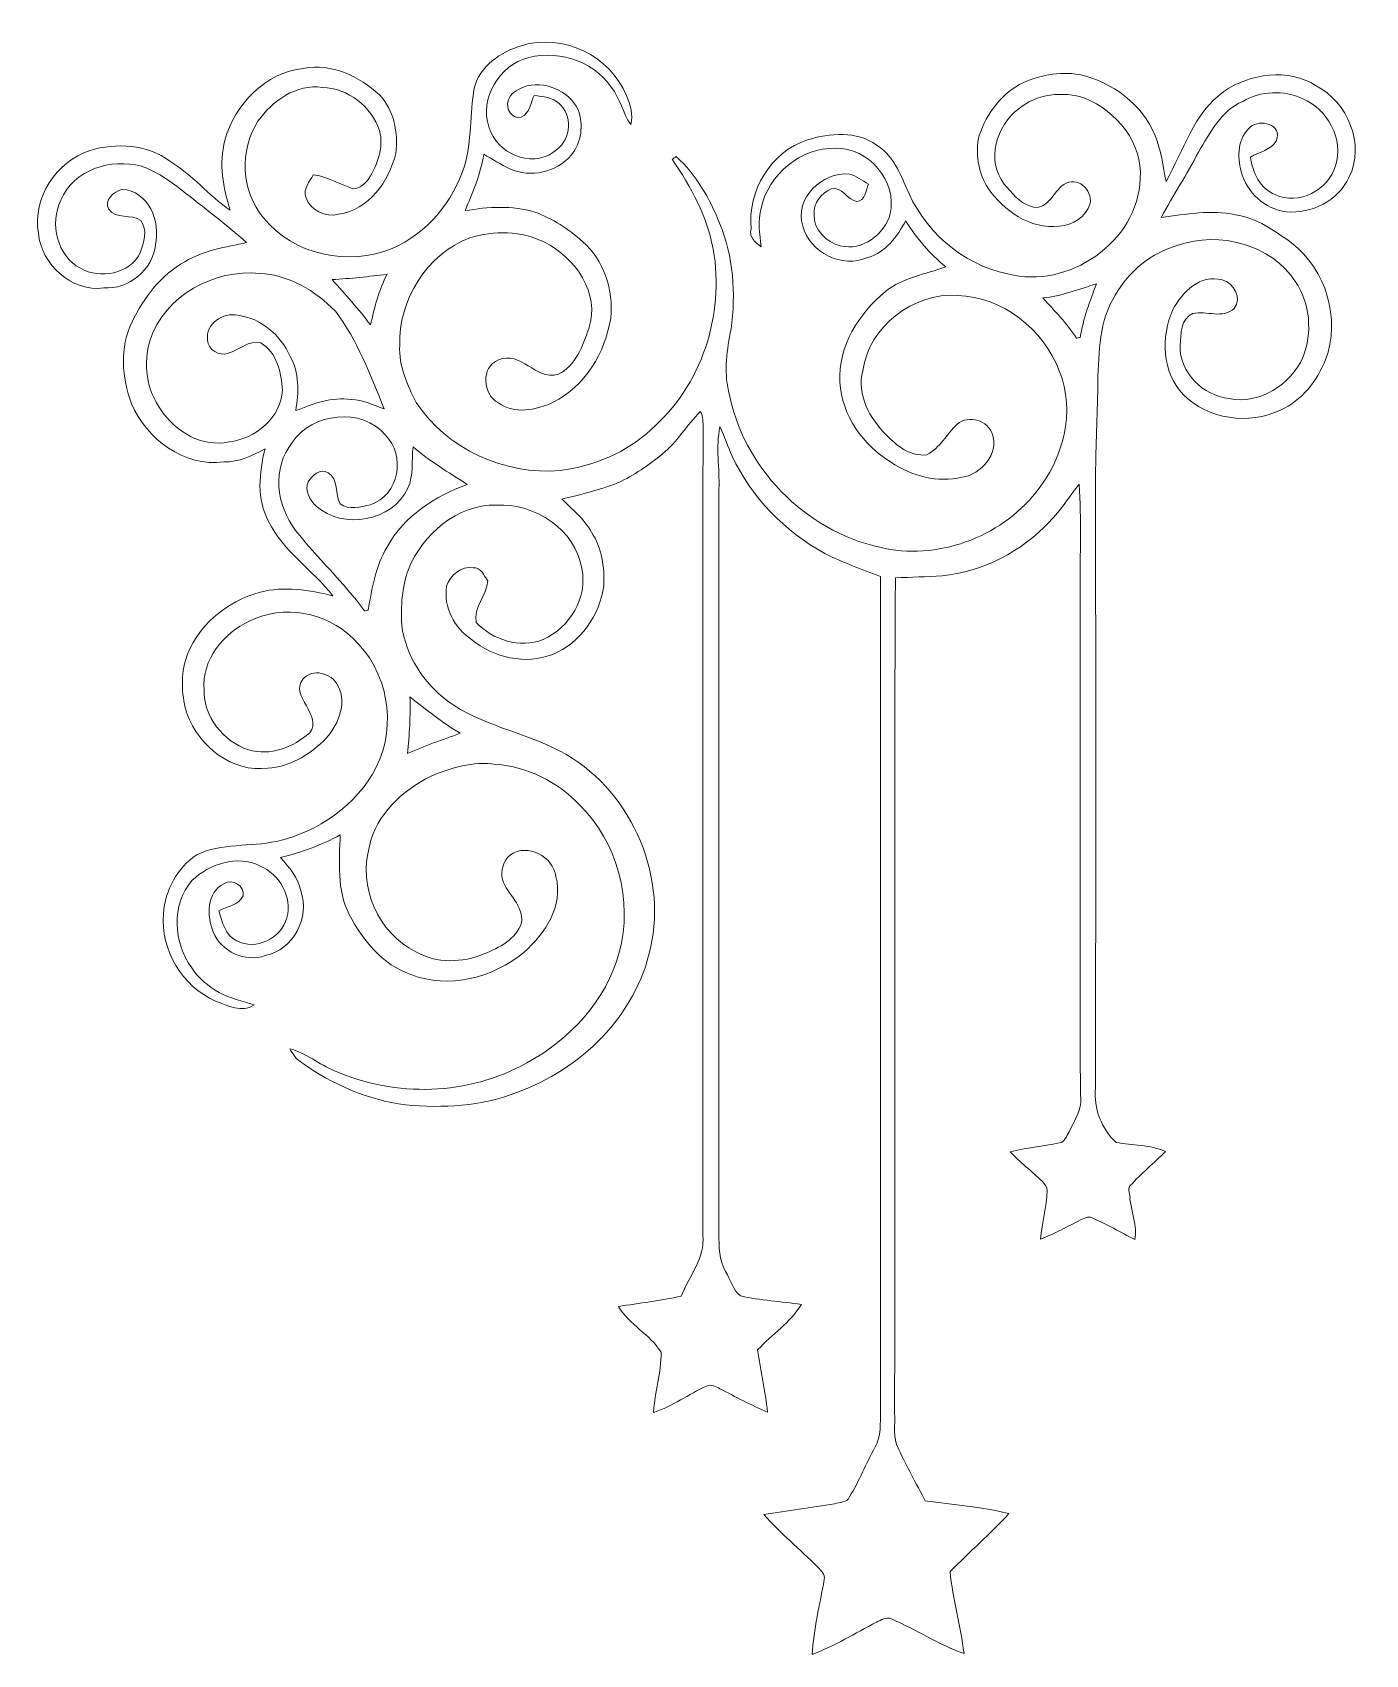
# Model space of a CAD drawing. Header units: centimetres. Extents: x -13.1 to 13.2, y -15.9 to 16.
import ezdxf

# ---------------------------------------------------------------- set-up
doc = ezdxf.new("R2010")
doc.units = ezdxf.units.CM
doc.header["$MEASUREMENT"] = 0
doc.layers.add('Layer 1', color=7, linetype='Continuous')

msp = doc.modelspace()

# ---------------------------------------------------------------- linework, layer by layer
at = {"layer": 'Layer 1', "color": 9, "lineweight": 9}
for points, knots in [([(-3.43705, 15.782), (-2.63448, 16.04306), (-1.68727, 15.57916), (-1.37683, 14.80163), (-1.37683, 14.80163), (-1.29851, 14.62348), (-1.23572, 14.42451), (-1.29075, 14.23049), (-1.29075, 14.23049), (-1.44633, 14.46156), (-1.49713, 14.74589), (-1.67387, 14.96567), (-1.67387, 14.96567), (-2.0464, 15.5153), (-2.79641, 15.72697), (-3.41518, 15.51424), (-3.41518, 15.51424), (-3.95246, 15.30822), (-4.29995, 14.62031), (-4.0396, 14.08232), (-4.0396, 14.08232), (-3.84134, 13.60607), (-3.14037, 13.36759), (-2.74137, 13.74365), (-2.74137, 13.74365), (-2.46444, 13.94826), (-2.42352, 14.42204), (-2.69939, 14.64465), (-2.69939, 14.64465), (-2.82534, 14.77623), (-3.0236, 14.77341), (-3.18905, 14.80516), (-3.18905, 14.80516), (-3.26102, 14.65805), (-3.27654, 14.4478), (-3.44622, 14.37618), (-3.44622, 14.37618), (-3.61591, 14.32362), (-3.7602, 14.5494), (-3.70164, 14.69897), (-3.70164, 14.69897), (-3.66847, 14.84256), (-3.52454, 14.91417), (-3.40142, 14.96885), (-3.40142, 14.96885), (-2.99467, 15.10502), (-2.51066, 14.91135), (-2.32544, 14.52294), (-2.32544, 14.52294), (-2.2182, 14.22837), (-2.25419, 13.88018), (-2.45774, 13.63464), (-2.45774, 13.63464), (-2.74137, 13.28857), (-3.2649, 13.17744), (-3.66883, 13.36265), (-3.66883, 13.36265), (-3.84627, 13.44626), (-4.00996, 13.55351), (-4.18211, 13.64629), (-4.18211, 13.64629), (-4.24174, 13.25823), (-4.39802, 12.89663), (-4.54795, 12.53715), (-4.54795, 12.53715), (-4.09498, 12.61406), (-3.62085, 12.6451), (-3.17564, 12.5114), (-3.17564, 12.5114), (-2.82957, 12.38052), (-2.51242, 12.17802), (-2.2362, 11.93249), (-2.2362, 11.93249), (-1.82168, 11.55996), (-1.62166, 10.97717), (-1.68445, 10.42754), (-1.68445, 10.42754), (-1.79029, 9.74809), (-2.18928, 9.08099), (-2.81863, 8.77124), (-2.81863, 8.77124), (-3.14813, 8.61602), (-3.57675, 8.52748), (-3.8939, 8.7589), (-3.8939, 8.7589), (-4.20576, 8.92083), (-4.24527, 9.46834), (-3.89143, 9.60204), (-3.89143, 9.60204), (-3.45293, 9.79606), (-3.16047, 9.19457), (-2.72621, 9.31664), (-2.72621, 9.31664), (-2.37166, 9.48457), (-2.23126, 9.87439), (-2.11731, 10.22046), (-2.11731, 10.22046), (-1.88024, 10.91473), (-2.38648, 11.61817), (-2.98938, 11.91944), (-2.98938, 11.91944), (-3.44129, 12.14204), (-3.98068, 12.15686), (-4.45623, 12.00199), (-4.45623, 12.00199), (-5.30501, 11.68414), (-5.85993, 10.78138), (-5.83453, 9.88673), (-5.83453, 9.88673), (-5.8497, 9.49021), (-5.69024, 9.11027), (-5.50715, 8.76737), (-5.50715, 8.76737), (-4.90496, 7.84133), (-3.76902, 7.33509), (-2.67787, 7.42964), (-2.67787, 7.42964), (-2.02311, 7.5143), (-1.38318, 7.77536), (-0.8967, 8.22938), (-0.8967, 8.22938), (0.10344, 9.08557), (0.55993, 10.4921), (0.33239, 11.77974), (0.33239, 11.77974), (0.21244, 12.42603), (-0.1107, 13.01023), (-0.47548, 13.54857), (-0.47548, 13.54857), (-0.45501, 13.56197), (-0.41444, 13.58878), (-0.39398, 13.60219), (-0.39398, 13.60219), (-0.00593, 13.24588), (0.26254, 12.77916), (0.45586, 12.29338), (0.45586, 12.29338), (0.72962, 11.63933), (0.78006, 10.90626), (0.68199, 10.20916), (0.68199, 10.20916), (0.60332, 9.80983), (0.53735, 9.39108), (0.63401, 8.98891), (0.63401, 8.98891), (0.90847, 7.50301), (2.13084, 6.24254), (3.60546, 5.91939), (3.60546, 5.91939), (4.72518, 5.64776), (5.96872, 6.10637), (6.68168, 7.00136), (6.68168, 7.00136), (7.21085, 7.65153), (7.4652, 8.58956), (7.13818, 9.38791), (7.13818, 9.38791), (6.82597, 10.20494), (6.02481, 10.84241), (5.13757, 10.87239), (5.13757, 10.87239), (4.26798, 10.92778), (3.39344, 10.26315), (3.27209, 9.38896), (3.27209, 9.38896), (3.15144, 8.9233), (3.40967, 8.44881), (3.73281, 8.13024), (3.73281, 8.13024), (3.93989, 7.91541), (4.21223, 7.69775), (4.53115, 7.73796), (4.53115, 7.73796), (4.79608, 7.87061), (4.92237, 8.14788), (5.13052, 8.34086), (5.13052, 8.34086), (5.35947, 8.52959), (5.73871, 8.41388), (5.82302, 8.1366), (5.82302, 8.1366), (5.95037, 7.7429), (5.60007, 7.36155), (5.22753, 7.29452), (5.22753, 7.29452), (4.74599, 7.18375), (4.2334, 7.31745), (3.82947, 7.59121), (3.82947, 7.59121), (3.27879, 7.92705), (2.85581, 8.50878), (2.82335, 9.16848), (2.82335, 9.16848), (2.78031, 9.87156), (3.19835, 10.51503), (3.72117, 10.94895), (3.72117, 10.94895), (4.06159, 11.22447), (4.50187, 11.28938), (4.90332, 11.43155), (4.90332, 11.43155), (4.59324, 11.69049), (4.32936, 11.99529), (4.11557, 12.33783), (4.11557, 12.33783), (3.94836, 12.03127), (3.72929, 11.71518), (3.37227, 11.61817), (3.37227, 11.61817), (2.86886, 11.39345), (2.23562, 11.71024), (2.0924, 12.23271), (2.0924, 12.23271), (1.92059, 12.78233), (2.47763, 13.30762), (3.00856, 13.25823), (3.00856, 13.25823), (3.1465, 13.2226), (3.25903, 13.12947), (3.38286, 13.06244), (3.38286, 13.06244), (3.3377, 12.94567), (3.325, 12.72518), (3.15144, 12.7213), (3.15144, 12.7213), (2.96552, 12.75129), (2.8671, 13.02081), (2.65014, 12.96825), (2.65014, 12.96825), (2.45929, 12.87758), (2.29348, 12.68567), (2.315, 12.46095), (2.315, 12.46095), (2.303, 12.16462), (2.55559, 11.91379), (2.83041, 11.84641), (2.83041, 11.84641), (3.26115, 11.73529), (3.7, 12.07043), (3.81395, 12.47753), (3.81395, 12.47753), (3.9533, 13.11147), (3.38603, 13.79234), (2.73692, 13.76447), (2.73692, 13.76447), (2.05146, 13.78704), (1.42141, 13.24553), (1.27219, 12.58866), (1.27219, 12.58866), (1.20904, 12.33889), (1.24432, 12.07995), (1.27536, 11.82842), (1.27536, 11.82842), (1.16177, 11.9085), (1.03018, 12.01398), (1.07781, 12.17979), (1.07781, 12.17979), (0.99561, 12.92239), (1.46692, 13.69744), (2.18377, 13.92957), (2.18377, 13.92957), (2.62086, 14.06503), (3.15249, 14.11195), (3.54443, 13.82938), (3.54443, 13.82938), (3.83547, 13.65017), (3.98434, 13.32949), (4.11417, 13.02646), (4.11417, 13.02646), (4.4493, 12.17097), (5.21554, 11.47847), (6.12394, 11.29502), (6.12394, 11.29502), (7.3068, 10.98034), (8.69075, 11.92226), (8.72885, 13.16898), (8.72885, 13.16898), (8.78318, 13.86924), (8.26107, 14.49683), (7.63842, 14.75154), (7.63842, 14.75154), (7.20626, 14.89336), (6.69474, 14.83973), (6.33984, 14.54058), (6.33984, 14.54058), (5.89816, 14.22343), (5.69567, 13.51223), (6.05444, 13.06244), (6.05444, 13.06244), (6.19944, 12.89381), (6.34795, 12.69202), (6.57126, 12.6257), (6.57126, 12.6257), (6.88982, 12.49729), (7.0147, 12.91251), (7.22602, 13.05362), (7.22602, 13.05362), (7.47967, 13.23177), (7.79646, 12.95202), (7.7439, 12.67756), (7.7439, 12.67756), (7.66311, 12.41474), (7.40029, 12.24858), (7.13359, 12.23129), (7.13359, 12.23129), (6.56668, 12.16991), (6.04104, 12.5368), (5.73377, 12.98624), (5.73377, 12.98624), (5.54962, 13.25964), (5.50446, 13.6103), (5.53939, 13.93133), (5.53939, 13.93133), (5.6611, 14.37689), (5.95002, 14.79105), (6.35501, 15.02177), (6.35501, 15.02177), (6.71696, 15.19886), (7.13677, 15.28388), (7.53717, 15.21368), (7.53717, 15.21368), (8.1778, 15.06692), (8.76977, 14.63547), (9.02094, 14.016), (9.02094, 14.016), (9.14336, 13.72778), (9.17441, 13.41522), (9.2372, 13.11147), (9.2372, 13.11147), (9.58046, 13.71508), (9.78119, 14.45979), (10.37173, 14.88207), (10.37173, 14.88207), (10.89385, 15.23767), (11.63609, 15.34421), (12.1889, 14.99637), (12.1889, 14.99637), (12.80732, 14.67675), (13.1608, 13.83396), (12.83483, 13.19367), (12.83483, 13.19367), (12.62669, 12.73224), (12.09576, 12.47647), (11.6054, 12.51316), (11.6054, 12.51316), (11.1863, 12.56784), (10.81694, 12.89981), (10.71358, 13.30903), (10.71358, 13.30903), (10.63456, 13.60148), (10.64338, 13.97155), (10.89385, 14.18321), (10.89385, 14.18321), (11.08435, 14.35114), (11.52779, 14.23825), (11.40714, 13.91863), (11.40714, 13.91863), (11.30977, 13.72601), (11.06459, 13.6985), (10.89597, 13.5909), (10.89597, 13.5909), (10.94183, 13.29386), (11.08153, 12.96719), (11.3828, 12.85395), (11.3828, 12.85395), (11.8467, 12.63417), (12.4302, 12.94532), (12.56884, 13.42192), (12.56884, 13.42192), (12.73817, 13.93733), (12.41467, 14.53705), (11.92537, 14.73849), (11.92537, 14.73849), (11.55107, 14.91276), (11.10022, 14.89759), (10.74462, 14.68663), (10.74462, 14.68663), (10.31706, 14.50283), (10.10045, 14.0668), (9.87362, 13.69003), (9.87362, 13.69003), (9.64819, 13.25188), (9.37514, 12.84089), (9.14301, 12.40698), (9.14301, 12.40698), (9.62773, 12.46307), (10.11844, 12.56396), (10.60457, 12.45637), (10.60457, 12.45637), (11.02191, 12.39639), (11.37045, 12.14063), (11.707, 11.90603), (11.707, 11.90603), (12.38539, 11.38286), (12.67467, 10.40814), (12.37269, 9.6031), (12.37269, 9.6031), (12.2023, 9.18682), (11.90809, 8.79982), (11.48616, 8.61673), (11.48616, 8.61673), (10.86633, 8.32215), (10.05953, 8.43117), (9.5727, 8.92541), (9.5727, 8.92541), (9.15783, 9.36215), (9.13349, 10.06136), (9.36985, 10.59158), (9.36985, 10.59158), (9.55294, 10.9366), (9.911, 11.2982), (10.34281, 11.17543), (10.34281, 11.17543), (10.56894, 11.11793), (10.73827, 10.81771), (10.57988, 10.61698), (10.57988, 10.61698), (10.35868, 10.40073), (10.02884, 10.57818), (9.7639, 10.51644), (9.7639, 10.51644), (9.51836, 10.41308), (9.53495, 10.1065), (9.51414, 9.88497), (9.51414, 9.88497), (9.50144, 9.35792), (9.96393, 8.89577), (10.47828, 8.84533), (10.47828, 8.84533), (11.08541, 8.71833), (11.67772, 9.11732), (11.9296, 9.65319), (11.9296, 9.65319), (12.11622, 10.13544), (12.07389, 10.70624), (11.78532, 11.14015), (11.78532, 11.14015), (11.3066, 11.87887), (10.28707, 12.13992), (9.47709, 11.85806), (9.47709, 11.85806), (8.95322, 11.71306), (8.50306, 11.35006), (8.23849, 10.87698), (8.23849, 10.87698), (7.91887, 10.37533), (7.91605, 9.75691), (7.89489, 9.18188), (7.89489, 9.18188), (7.89489, 8.60509), (7.85432, 8.02936), (7.8522, 7.45257), (7.8522, 7.45257), (7.8529, 3.39562), (7.85573, -0.66168), (7.85044, -4.71898), (7.85044, -4.71898), (7.80775, -5.10986), (7.96967, -5.52085), (8.25507, -5.78261), (8.25507, -5.78261), (8.5761, -5.85457), (8.92253, -5.82212), (9.22592, -5.96358), (9.22592, -5.96358), (8.99873, -6.19077), (8.74861, -6.39503), (8.53377, -6.63457), (8.53377, -6.63457), (8.46285, -6.70547), (8.54153, -6.82083), (8.52706, -6.90021), (8.52706, -6.90021), (8.55705, -7.16303), (8.67522, -7.42585), (8.62267, -7.69396), (8.62267, -7.69396), (8.34291, -7.55073), (8.07198, -7.3888), (7.78094, -7.26992), (7.78094, -7.26992), (7.70474, -7.22406), (7.62536, -7.28015), (7.55481, -7.30802), (7.55481, -7.30802), (7.29552, -7.44066), (7.0401, -7.58319), (6.76705, -7.68584), (6.76705, -7.68584), (6.79951, -7.36517), (6.88665, -7.0512), (6.89652, -6.72805), (6.89652, -6.72805), (6.90287, -6.65362), (6.84537, -6.59893), (6.79951, -6.54919), (6.79951, -6.54919), (6.59243, -6.3527), (6.37159, -6.17137), (6.16945, -5.96993), (6.16945, -5.96993), (6.48801, -5.89091), (6.81644, -5.86586), (7.13641, -5.79495), (7.13641, -5.79495), (7.24542, -5.77379), (7.2814, -5.65631), (7.33256, -5.57341), (7.33256, -5.57341), (7.41969, -5.38785), (7.53611, -5.20723), (7.55975, -5.0005), (7.55975, -5.0005), (7.53823, -3.77954), (7.55481, -2.5575), (7.54916, -1.33619), (7.54916, -1.33619), (7.55093, 0.80729), (7.54775, 2.95042), (7.55057, 5.09354), (7.55057, 5.09354), (7.54281, 5.78181), (7.57456, 6.47149), (7.53047, 7.1587), (7.53047, 7.1587), (7.33185, 6.91529), (7.16605, 6.64541), (6.94591, 6.41999), (6.94591, 6.41999), (6.39346, 5.83473), (5.6357, 5.43821), (4.83136, 5.35848), (4.83136, 5.35848), (4.5255, 5.33449), (4.21894, 5.33131), (3.91344, 5.32108), (3.91344, 5.32108), (3.88451, -0.15368), (3.91555, -5.6288), (3.89756, -11.10355), (3.89756, -11.10355), (3.91485, -11.33674), (3.85981, -11.5918), (3.97447, -11.8084), (3.97447, -11.8084), (4.13957, -12.15413), (4.31947, -12.49279), (4.50221, -12.83005), (4.50221, -12.83005), (5.05044, -12.91401), (5.60818, -12.94682), (6.14758, -13.08299), (6.14758, -13.08299), (5.7828, -13.4841), (5.36935, -13.83688), (4.98975, -14.22352), (4.98975, -14.22352), (5.04056, -14.76715), (5.19684, -15.29455), (5.26387, -15.83642), (5.26387, -15.83642), (4.76645, -15.66038), (4.32088, -15.36687), (3.83935, -15.15521), (3.83935, -15.15521), (3.73634, -15.10758), (3.63298, -15.17602), (3.54125, -15.21765), (3.54125, -15.21765), (3.12286, -15.43672), (2.71858, -15.68614), (2.27618, -15.85512), (2.27618, -15.85512), (2.31077, -15.35594), (2.42612, -14.86805), (2.51502, -14.37768), (2.51502, -14.37768), (2.53937, -14.27503), (2.44904, -14.20165), (2.38837, -14.13497), (2.38837, -14.13497), (2.03807, -13.78784), (1.65636, -13.4714), (1.32863, -13.10169), (1.32863, -13.10169), (1.79042, -13.01949), (2.25785, -12.97363), (2.71928, -12.89002), (2.71928, -12.89002), (2.80889, -12.85298), (2.97011, -12.87697), (3.01279, -12.75667), (3.01279, -12.75667), (3.20188, -12.44058), (3.34158, -12.09804), (3.51444, -11.77313), (3.51444, -11.77313), (3.64427, -11.56322), (3.60828, -11.30287), (3.6231, -11.06863), (3.6231, -11.06863), (3.6171, -5.5974), (3.61957, -0.12616), (3.62169, 5.34542), (3.62169, 5.34542), (3.25339, 5.48724), (2.87944, 5.61777), (2.52737, 5.79769), (2.52737, 5.79769), (1.74244, 6.22843), (1.08381, 6.89729), (0.70316, 7.7108), (0.70316, 7.7108), (0.61849, 7.90236), (0.55217, 8.10132), (0.46433, 8.29146), (0.46433, 8.29146), (0.37754, 7.88719), (0.46045, 7.47303), (0.44457, 7.06451), (0.44457, 7.06451), (0.44387, 2.18418), (0.44775, -2.69615), (0.4421, -7.57648), (0.4421, -7.57648), (0.44492, -7.82907), (0.4414, -8.0993), (0.57616, -8.32331), (0.57616, -8.32331), (0.67106, -8.48347), (0.71727, -8.68808), (0.86967, -8.80415), (0.86967, -8.80415), (1.26302, -8.8867), (1.66659, -8.9128), (2.06453, -8.96854), (2.06453, -8.96854), (1.85039, -9.32908), (1.48174, -9.55839), (1.20551, -9.86566), (1.20551, -9.86566), (1.26831, -10.27276), (1.35262, -10.67705), (1.40025, -11.08627), (1.40025, -11.08627), (1.07746, -10.95609), (0.77301, -10.78676), (0.46468, -10.6266), (0.46468, -10.6266), (0.38284, -10.59414), (0.29006, -10.5317), (0.20115, -10.5758), (0.20115, -10.5758), (-0.15268, -10.7342), (-0.46771, -10.97267), (-0.8399, -11.09191), (-0.8399, -11.09191), (-0.81909, -10.69539), (-0.68503, -10.30839), (-0.6935, -9.91187), (-0.6935, -9.91187), (-0.90834, -9.5538), (-1.32356, -9.37142), (-1.53135, -9.0084), (-1.53135, -9.0084), (-1.11824, -8.95161), (-0.70585, -8.88987), (-0.29661, -8.80803), (-0.29661, -8.80803), (-0.14492, -8.41257), (0.17258, -8.06367), (0.12637, -7.61211), (0.12637, -7.61211), (0.13201, -2.32008), (0.12107, 2.97264), (0.13166, 8.265), (0.13166, 8.265), (0.12778, 8.37155), (0.14506, 8.49538), (0.07662, 8.58781), (0.07662, 8.58781), (-0.18514, 8.32252), (-0.37881, 7.99408), (-0.66669, 7.75349), (-0.66669, 7.75349), (-0.93727, 7.53371), (-1.22689, 7.33121), (-1.54581, 7.18798), (-1.54581, 7.18798), (-1.90176, 7.04511), (-2.275, 6.95339), (-2.64789, 6.86766), (-2.64789, 6.86766), (-2.44151, 6.66164), (-2.20304, 6.4789), (-2.06297, 6.21643), (-2.06297, 6.21643), (-1.85908, 5.90846), (-1.80404, 5.5264), (-1.82062, 5.1641), (-1.82062, 5.1641), (-1.89753, 4.58131), (-2.27994, 4.03521), (-2.83098, 3.81084), (-2.83098, 3.81084), (-3.36685, 3.6027), (-3.98314, 3.74946), (-4.4213, 4.104), (-4.4213, 4.104), (-4.75925, 4.33047), (-4.98009, 4.745), (-4.91095, 5.15493), (-4.91095, 5.15493), (-4.84322, 5.37012), (-4.62168, 5.55427), (-4.38708, 5.51758), (-4.38708, 5.51758), (-4.23504, 5.53451), (-4.17683, 5.35707), (-4.10239, 5.2597), (-4.10239, 5.2597), (-4.12709, 4.97536), (-4.38567, 4.72912), (-4.33311, 4.4402), (-4.33311, 4.4402), (-4.0096, 4.10118), (-3.46563, 3.91632), (-3.01513, 4.10682), (-3.01513, 4.10682), (-2.49231, 4.33929), (-2.13283, 4.92033), (-2.25242, 5.49994), (-2.25242, 5.49994), (-2.37096, 6.27041), (-3.18235, 6.78723), (-3.92953, 6.74948), (-3.92953, 6.74948), (-4.70776, 6.76465), (-5.38227, 6.17445), (-5.66379, 5.48124), (-5.66379, 5.48124), (-5.78867, 5.13129), (-5.81548, 4.75593), (-5.79502, 4.38728), (-5.79502, 4.38728), (-5.71494, 3.79461), (-5.36675, 3.24922), (-4.88979, 2.89468), (-4.88979, 2.89468), (-4.23044, 2.41702), (-3.40566, 2.28578), (-2.69234, 1.91784), (-2.69234, 1.91784), (-1.32744, 1.20769), (-0.56226, -0.46447), (-0.90305, -1.96201), (-0.90305, -1.96201), (-1.18632, -3.29447), (-2.275, -4.34962), (-3.5316, -4.80189), (-3.5316, -4.80189), (-4.2241, -5.0767), (-4.98504, -5.11408), (-5.71988, -5.0446), (-5.71988, -5.0446), (-6.4593, -4.95004), (-7.16062, -4.6449), (-7.76458, -4.21451), (-7.76458, -4.21451), (-7.86406, -4.14395), (-7.94167, -4.04799), (-7.99812, -3.94075), (-7.99812, -3.94075), (-7.67956, -4.02929), (-7.41709, -4.24696), (-7.11547, -4.37714), (-7.11547, -4.37714), (-5.91814, -4.90384), (-4.4781, -4.86468), (-3.33298, -4.2198), (-3.33298, -4.2198), (-2.48632, -3.76049), (-1.77124, -2.99284), (-1.51794, -2.04915), (-1.51794, -2.04915), (-1.23994, -1.03068), (-1.54969, 0.12008), (-2.30252, 0.85986), (-2.30252, 0.85986), (-2.73185, 1.31), (-3.32169, 1.60492), (-3.94505, 1.64973), (-3.94505, 1.64973), (-4.38744, 1.71781), (-4.827, 1.5834), (-5.23022, 1.41372), (-5.23022, 1.41372), (-5.7795, 1.13573), (-6.29561, 0.66759), (-6.42826, 0.04317), (-6.42826, 0.04317), (-6.65544, -0.74669), (-6.26139, -1.6745), (-5.51632, -2.03504), (-5.51632, -2.03504), (-5.10851, -2.26822), (-4.60157, -2.25553), (-4.17505, -2.07631), (-4.17505, -2.07631), (-3.87802, -1.95531), (-3.54888, -1.79162), (-3.43776, -1.46671), (-3.43776, -1.46671), (-3.39331, -1.12558), (-3.71151, -0.91179), (-3.81488, -0.61687), (-3.81488, -0.61687), (-3.84381, -0.44401), (-3.80465, -0.23481), (-3.65401, -0.12757), (-3.65401, -0.12757), (-3.32557, 0.10703), (-2.80558, -0.16532), (-2.76254, -0.55373), (-2.76254, -0.55373), (-2.60873, -1.13687), (-2.97774, -1.67909), (-3.39119, -2.04668), (-3.39119, -2.04668), (-3.99621, -2.54163), (-4.86651, -2.78012), (-5.61299, -2.48271), (-5.61299, -2.48271), (-6.1739, -2.29646), (-6.55949, -1.80468), (-6.8276, -1.30232), (-6.8276, -1.30232), (-7.07243, -0.81866), (-7.02339, -0.25774), (-7.00328, 0.26507), (-7.00328, 0.26507), (-7.36947, 0.05799), (-7.77057, -0.07642), (-8.17627, -0.18225), (-8.17627, -0.18225), (-8.01117, -0.37734), (-7.82561, -0.57666), (-7.77939, -0.83877), (-7.77939, -0.83877), (-7.59454, -1.36264), (-7.92721, -2.00258), (-8.4786, -2.10984), (-8.4786, -2.10984), (-8.87511, -2.24706), (-9.34536, -2.03363), (-9.50024, -1.64593), (-9.50024, -1.64593), (-9.63218, -1.33231), (-9.6343, -0.86876), (-9.2914, -0.6966), (-9.2914, -0.6966), (-9.12877, -0.59183), (-8.87547, -0.74246), (-8.91321, -0.93296), (-8.91321, -0.93296), (-8.99612, -1.11817), (-9.22649, -1.14392), (-9.38877, -1.23035), (-9.38877, -1.23035), (-9.32597, -1.44908), (-9.26635, -1.71225), (-9.03846, -1.81843), (-9.03846, -1.81843), (-8.66698, -2.01952), (-8.15722, -1.77046), (-8.05386, -1.36758), (-8.05386, -1.36758), (-7.94097, -0.95378), (-8.20202, -0.5061), (-8.5869, -0.34523), (-8.5869, -0.34523), (-9.03176, -0.12616), (-9.57715, -0.30643), (-9.91898, -0.63381), (-9.91898, -0.63381), (-10.32927, -1.11182), (-10.28906, -1.86041), (-9.92428, -2.35254), (-9.92428, -2.35254), (-9.79517, -2.56174), (-9.59126, -2.70709), (-9.38736, -2.83691), (-9.38736, -2.83691), (-9.17287, -2.95721), (-8.92522, -2.99425), (-8.69697, -3.08033), (-8.69697, -3.08033), (-8.93051, -3.24755), (-9.22049, -3.08774), (-9.45368, -3.0066), (-9.45368, -3.0066), (-10.1116, -2.71626), (-10.54694, -2.00047), (-10.47956, -1.28009), (-10.47956, -1.28009), (-10.44675, -0.82678), (-10.20896, -0.37945), (-9.82692, -0.12757), (-9.82692, -0.12757), (-9.33656, 0.10773), (-8.77599, 0.02377), (-8.2567, 0.13596), (-8.2567, 0.13596), (-7.43932, 0.32081), (-6.6819, 0.84363), (-6.2942, 1.59716), (-6.2942, 1.59716), (-5.87651, 2.42337), (-6.06877, 3.5071), (-6.75881, 4.12905), (-6.75881, 4.12905), (-7.27704, 4.64587), (-8.12335, 4.79791), (-8.78305, 4.47089), (-8.78305, 4.47089), (-9.29846, 4.23559), (-9.73449, 3.70642), (-9.68087, 3.1134), (-9.68087, 3.1134), (-9.69745, 2.58635), (-9.29775, 2.10058), (-8.81021, 1.93653), (-8.81021, 1.93653), (-8.38335, 1.80918), (-7.92015, 1.98134), (-7.60477, 2.27344), (-7.60477, 2.27344), (-7.33631, 2.61704), (-8.00341, 2.98076), (-7.73882, 3.32401), (-7.73882, 3.32401), (-7.55044, 3.5519), (-7.17473, 3.44501), (-7.05091, 3.20054), (-7.05091, 3.20054), (-6.84982, 2.82448), (-7.06537, 2.38597), (-7.33384, 2.10763), (-7.33384, 2.10763), (-7.63087, 1.82682), (-8.00623, 1.59646), (-8.42532, 1.57811), (-8.42532, 1.57811), (-9.12736, 1.47686), (-9.77894, 2.00638), (-10.01494, 2.64032), (-10.01494, 2.64032), (-10.12042, 2.97723), (-10.14195, 3.34906), (-10.04987, 3.6916), (-10.04987, 3.6916), (-9.84278, 4.36082), (-9.24166, 4.86106), (-8.57631, 5.03674), (-8.57631, 5.03674), (-8.1043, 5.15456), (-7.61218, 5.08542), (-7.14792, 4.96443), (-7.14792, 4.96443), (-7.54656, 5.47137), (-8.12229, 5.83508), (-8.41157, 6.42845), (-8.41157, 6.42845), (-8.6564, 6.86272), (-8.59643, 7.38589), (-8.48319, 7.85191), (-8.48319, 7.85191), (-8.73754, 7.72491), (-8.99859, 7.59086), (-9.29246, 7.59615), (-9.29246, 7.59615), (-10.07386, 7.49384), (-10.81117, 8.047), (-11.10856, 8.74303), (-11.10856, 8.74303), (-11.30294, 9.2535), (-11.3421, 9.8511), (-11.09833, 10.35204), (-11.09833, 10.35204), (-10.86444, 10.82689), (-10.53, 11.27668), (-10.05728, 11.53491), (-10.05728, 11.53491), (-9.68969, 11.75822), (-9.25789, 11.82242), (-8.84408, 11.91097), (-8.84408, 11.91097), (-9.25506, 12.27081), (-9.68969, 12.60206), (-10.11725, 12.94108), (-10.11725, 12.94108), (-10.36208, 13.12876), (-10.61714, 13.31785), (-10.91524, 13.41028), (-10.91524, 13.41028), (-11.50296, 13.57714), (-12.25685, 13.34431), (-12.4978, 12.74317), (-12.4978, 12.74317), (-12.72216, 12.28562), (-12.57435, 11.65309), (-12.11256, 11.40438), (-12.11256, 11.40438), (-11.72804, 11.18637), (-11.14066, 11.2922), (-10.93817, 11.70954), (-10.93817, 11.70954), (-10.86161, 11.90392), (-10.78541, 12.16109), (-10.92688, 12.34312), (-10.92688, 12.34312), (-11.10644, 12.48388), (-11.41971, 12.35653), (-11.55376, 12.56502), (-11.55376, 12.56502), (-11.65995, 12.74212), (-11.45146, 12.91145), (-11.29871, 12.95696), (-11.29871, 12.95696), (-10.77095, 12.93121), (-10.53071, 12.32161), (-10.63831, 11.86652), (-10.63831, 11.86652), (-10.68664, 11.37263), (-11.16606, 10.98881), (-11.65607, 11.01844), (-11.65607, 11.01844), (-12.28613, 10.93484), (-12.88091, 11.48058), (-12.94089, 12.09512), (-12.94089, 12.09512), (-13.05695, 12.79009), (-12.58881, 13.50659), (-11.92736, 13.72213), (-11.92736, 13.72213), (-11.40842, 13.87736), (-10.80058, 13.84314), (-10.35397, 13.5147), (-10.35397, 13.5147), (-9.91758, 13.24341), (-9.58879, 12.83842), (-9.16652, 12.54809), (-9.16652, 12.54809), (-9.31045, 12.98765), (-9.39158, 13.46743), (-9.27306, 13.92216), (-9.27306, 13.92216), (-9.07832, 14.63054), (-8.47613, 15.25636), (-7.72542, 15.3368), (-7.72542, 15.3368), (-7.17544, 15.44051), (-6.62793, 15.18263), (-6.23317, 14.81504), (-6.23317, 14.81504), (-5.94283, 14.512), (-5.85993, 14.06856), (-5.91108, 13.66357), (-5.91108, 13.66357), (-6.04514, 13.11289), (-6.44096, 12.55232), (-7.03786, 12.46695), (-7.03786, 12.46695), (-7.29609, 12.40274), (-7.59983, 12.54491), (-7.68344, 12.80209), (-7.68344, 12.80209), (-7.73424, 12.97319), (-7.60336, 13.10618), (-7.53527, 13.24588), (-7.53527, 13.24588), (-7.25552, 13.21061), (-7.01457, 13.0575), (-6.75281, 12.96825), (-6.75281, 12.96825), (-6.62299, 12.97812), (-6.50728, 13.06456), (-6.4406, 13.17356), (-6.4406, 13.17356), (-6.26598, 13.44767), (-6.14321, 13.7874), (-6.2307, 14.11372), (-6.2307, 14.11372), (-6.38804, 14.58362), (-6.85088, 14.95156), (-7.35253, 14.96109), (-7.35253, 14.96109), (-7.86582, 15.03588), (-8.34278, 14.7018), (-8.62147, 14.29681), (-8.62147, 14.29681), (-8.9926, 13.7239), (-8.95344, 12.92203), (-8.51034, 12.3971), (-8.51034, 12.3971), (-7.92439, 11.66685), (-6.83289, 11.43578), (-5.98093, 11.79738), (-5.98093, 11.79738), (-5.2969, 12.08948), (-4.78078, 12.71284), (-4.56277, 13.41663), (-4.56277, 13.41663), (-4.40896, 13.91299), (-4.46328, 14.43968), (-4.36768, 14.94486), (-4.36768, 14.94486), (-4.26608, 15.38195), (-3.84627, 15.66347), (-3.43705, 15.782), (-3.43705, 15.782), (-3.43705, 15.782), (-3.43705, 15.782), (-3.43705, 15.782)], [0, 0, 0, 0, 0.0035461, 0.0035461, 0.0035461, 0.0035461, 0.0070922, 0.0070922, 0.0070922, 0.0070922, 0.0106383, 0.0106383, 0.0106383, 0.0106383, 0.0141844, 0.0141844, 0.0141844, 0.0141844, 0.0177305, 0.0177305, 0.0177305, 0.0177305, 0.0212766, 0.0212766, 0.0212766, 0.0212766, 0.0248227, 0.0248227, 0.0248227, 0.0248227, 0.02836879, 0.02836879, 0.02836879, 0.02836879, 0.03191489, 0.03191489, 0.03191489, 0.03191489, 0.03546099, 0.03546099, 0.03546099, 0.03546099, 0.03900709, 0.03900709, 0.03900709, 0.03900709, 0.04255319, 0.04255319, 0.04255319, 0.04255319, 0.04609929, 0.04609929, 0.04609929, 0.04609929, 0.04964539, 0.04964539, 0.04964539, 0.04964539, 0.05319149, 0.05319149, 0.05319149, 0.05319149, 0.05673759, 0.05673759, 0.05673759, 0.05673759, 0.06028369, 0.06028369, 0.06028369, 0.06028369, 0.06382979, 0.06382979, 0.06382979, 0.06382979, 0.06737589, 0.06737589, 0.06737589, 0.06737589, 0.07092199, 0.07092199, 0.07092199, 0.07092199, 0.07446809, 0.07446809, 0.07446809, 0.07446809, 0.07801418, 0.07801418, 0.07801418, 0.07801418, 0.08156028, 0.08156028, 0.08156028, 0.08156028, 0.08510638, 0.08510638, 0.08510638, 0.08510638, 0.08865248, 0.08865248, 0.08865248, 0.08865248, 0.09219858, 0.09219858, 0.09219858, 0.09219858, 0.09574468, 0.09574468, 0.09574468, 0.09574468, 0.09929078, 0.09929078, 0.09929078, 0.09929078, 0.10283688, 0.10283688, 0.10283688, 0.10283688, 0.10638298, 0.10638298, 0.10638298, 0.10638298, 0.10992908, 0.10992908, 0.10992908, 0.10992908, 0.11347518, 0.11347518, 0.11347518, 0.11347518, 0.11702128, 0.11702128, 0.11702128, 0.11702128, 0.12056738, 0.12056738, 0.12056738, 0.12056738, 0.12411348, 0.12411348, 0.12411348, 0.12411348, 0.12765957, 0.12765957, 0.12765957, 0.12765957, 0.13120567, 0.13120567, 0.13120567, 0.13120567, 0.13475177, 0.13475177, 0.13475177, 0.13475177, 0.13829787, 0.13829787, 0.13829787, 0.13829787, 0.14184397, 0.14184397, 0.14184397, 0.14184397, 0.14539007, 0.14539007, 0.14539007, 0.14539007, 0.14893617, 0.14893617, 0.14893617, 0.14893617, 0.15248227, 0.15248227, 0.15248227, 0.15248227, 0.15602837, 0.15602837, 0.15602837, 0.15602837, 0.15957447, 0.15957447, 0.15957447, 0.15957447, 0.16312057, 0.16312057, 0.16312057, 0.16312057, 0.16666667, 0.16666667, 0.16666667, 0.16666667, 0.17021277, 0.17021277, 0.17021277, 0.17021277, 0.17375887, 0.17375887, 0.17375887, 0.17375887, 0.17730496, 0.17730496, 0.17730496, 0.17730496, 0.18085106, 0.18085106, 0.18085106, 0.18085106, 0.18439716, 0.18439716, 0.18439716, 0.18439716, 0.18794326, 0.18794326, 0.18794326, 0.18794326, 0.19148936, 0.19148936, 0.19148936, 0.19148936, 0.19503546, 0.19503546, 0.19503546, 0.19503546, 0.19858156, 0.19858156, 0.19858156, 0.19858156, 0.20212766, 0.20212766, 0.20212766, 0.20212766, 0.20567376, 0.20567376, 0.20567376, 0.20567376, 0.20921986, 0.20921986, 0.20921986, 0.20921986, 0.21276596, 0.21276596, 0.21276596, 0.21276596, 0.21631206, 0.21631206, 0.21631206, 0.21631206, 0.21985816, 0.21985816, 0.21985816, 0.21985816, 0.22340426, 0.22340426, 0.22340426, 0.22340426, 0.22695035, 0.22695035, 0.22695035, 0.22695035, 0.23049645, 0.23049645, 0.23049645, 0.23049645, 0.23404255, 0.23404255, 0.23404255, 0.23404255, 0.23758865, 0.23758865, 0.23758865, 0.23758865, 0.24113475, 0.24113475, 0.24113475, 0.24113475, 0.24468085, 0.24468085, 0.24468085, 0.24468085, 0.24822695, 0.24822695, 0.24822695, 0.24822695, 0.25177305, 0.25177305, 0.25177305, 0.25177305, 0.25531915, 0.25531915, 0.25531915, 0.25531915, 0.25886525, 0.25886525, 0.25886525, 0.25886525, 0.26241135, 0.26241135, 0.26241135, 0.26241135, 0.26595745, 0.26595745, 0.26595745, 0.26595745, 0.26950355, 0.26950355, 0.26950355, 0.26950355, 0.27304965, 0.27304965, 0.27304965, 0.27304965, 0.27659574, 0.27659574, 0.27659574, 0.27659574, 0.28014184, 0.28014184, 0.28014184, 0.28014184, 0.28368794, 0.28368794, 0.28368794, 0.28368794, 0.28723404, 0.28723404, 0.28723404, 0.28723404, 0.29078014, 0.29078014, 0.29078014, 0.29078014, 0.29432624, 0.29432624, 0.29432624, 0.29432624, 0.29787234, 0.29787234, 0.29787234, 0.29787234, 0.30141844, 0.30141844, 0.30141844, 0.30141844, 0.30496454, 0.30496454, 0.30496454, 0.30496454, 0.30851064, 0.30851064, 0.30851064, 0.30851064, 0.31205674, 0.31205674, 0.31205674, 0.31205674, 0.31560284, 0.31560284, 0.31560284, 0.31560284, 0.31914894, 0.31914894, 0.31914894, 0.31914894, 0.32269504, 0.32269504, 0.32269504, 0.32269504, 0.32624113, 0.32624113, 0.32624113, 0.32624113, 0.32978723, 0.32978723, 0.32978723, 0.32978723, 0.33333333, 0.33333333, 0.33333333, 0.33333333, 0.33687943, 0.33687943, 0.33687943, 0.33687943, 0.34042553, 0.34042553, 0.34042553, 0.34042553, 0.34397163, 0.34397163, 0.34397163, 0.34397163, 0.34751773, 0.34751773, 0.34751773, 0.34751773, 0.35106383, 0.35106383, 0.35106383, 0.35106383, 0.35460993, 0.35460993, 0.35460993, 0.35460993, 0.35815603, 0.35815603, 0.35815603, 0.35815603, 0.36170213, 0.36170213, 0.36170213, 0.36170213, 0.36524823, 0.36524823, 0.36524823, 0.36524823, 0.36879433, 0.36879433, 0.36879433, 0.36879433, 0.37234043, 0.37234043, 0.37234043, 0.37234043, 0.37588652, 0.37588652, 0.37588652, 0.37588652, 0.37943262, 0.37943262, 0.37943262, 0.37943262, 0.38297872, 0.38297872, 0.38297872, 0.38297872, 0.38652482, 0.38652482, 0.38652482, 0.38652482, 0.39007092, 0.39007092, 0.39007092, 0.39007092, 0.39361702, 0.39361702, 0.39361702, 0.39361702, 0.39716312, 0.39716312, 0.39716312, 0.39716312, 0.40070922, 0.40070922, 0.40070922, 0.40070922, 0.40425532, 0.40425532, 0.40425532, 0.40425532, 0.40780142, 0.40780142, 0.40780142, 0.40780142, 0.41134752, 0.41134752, 0.41134752, 0.41134752, 0.41489362, 0.41489362, 0.41489362, 0.41489362, 0.41843972, 0.41843972, 0.41843972, 0.41843972, 0.42198582, 0.42198582, 0.42198582, 0.42198582, 0.42553191, 0.42553191, 0.42553191, 0.42553191, 0.42907801, 0.42907801, 0.42907801, 0.42907801, 0.43262411, 0.43262411, 0.43262411, 0.43262411, 0.43617021, 0.43617021, 0.43617021, 0.43617021, 0.43971631, 0.43971631, 0.43971631, 0.43971631, 0.44326241, 0.44326241, 0.44326241, 0.44326241, 0.44680851, 0.44680851, 0.44680851, 0.44680851, 0.45035461, 0.45035461, 0.45035461, 0.45035461, 0.45390071, 0.45390071, 0.45390071, 0.45390071, 0.45744681, 0.45744681, 0.45744681, 0.45744681, 0.46099291, 0.46099291, 0.46099291, 0.46099291, 0.46453901, 0.46453901, 0.46453901, 0.46453901, 0.46808511, 0.46808511, 0.46808511, 0.46808511, 0.47163121, 0.47163121, 0.47163121, 0.47163121, 0.4751773, 0.4751773, 0.4751773, 0.4751773, 0.4787234, 0.4787234, 0.4787234, 0.4787234, 0.4822695, 0.4822695, 0.4822695, 0.4822695, 0.4858156, 0.4858156, 0.4858156, 0.4858156, 0.4893617, 0.4893617, 0.4893617, 0.4893617, 0.4929078, 0.4929078, 0.4929078, 0.4929078, 0.4964539, 0.4964539, 0.4964539, 0.4964539, 0.5, 0.5, 0.5, 0.5, 0.5035461, 0.5035461, 0.5035461, 0.5035461, 0.5070922, 0.5070922, 0.5070922, 0.5070922, 0.5106383, 0.5106383, 0.5106383, 0.5106383, 0.5141844, 0.5141844, 0.5141844, 0.5141844, 0.5177305, 0.5177305, 0.5177305, 0.5177305, 0.5212766, 0.5212766, 0.5212766, 0.5212766, 0.5248227, 0.5248227, 0.5248227, 0.5248227, 0.52836879, 0.52836879, 0.52836879, 0.52836879, 0.53191489, 0.53191489, 0.53191489, 0.53191489, 0.53546099, 0.53546099, 0.53546099, 0.53546099, 0.53900709, 0.53900709, 0.53900709, 0.53900709, 0.54255319, 0.54255319, 0.54255319, 0.54255319, 0.54609929, 0.54609929, 0.54609929, 0.54609929, 0.54964539, 0.54964539, 0.54964539, 0.54964539, 0.55319149, 0.55319149, 0.55319149, 0.55319149, 0.55673759, 0.55673759, 0.55673759, 0.55673759, 0.56028369, 0.56028369, 0.56028369, 0.56028369, 0.56382979, 0.56382979, 0.56382979, 0.56382979, 0.56737589, 0.56737589, 0.56737589, 0.56737589, 0.57092199, 0.57092199, 0.57092199, 0.57092199, 0.57446809, 0.57446809, 0.57446809, 0.57446809, 0.57801418, 0.57801418, 0.57801418, 0.57801418, 0.58156028, 0.58156028, 0.58156028, 0.58156028, 0.58510638, 0.58510638, 0.58510638, 0.58510638, 0.58865248, 0.58865248, 0.58865248, 0.58865248, 0.59219858, 0.59219858, 0.59219858, 0.59219858, 0.59574468, 0.59574468, 0.59574468, 0.59574468, 0.59929078, 0.59929078, 0.59929078, 0.59929078, 0.60283688, 0.60283688, 0.60283688, 0.60283688, 0.60638298, 0.60638298, 0.60638298, 0.60638298, 0.60992908, 0.60992908, 0.60992908, 0.60992908, 0.61347518, 0.61347518, 0.61347518, 0.61347518, 0.61702128, 0.61702128, 0.61702128, 0.61702128, 0.62056738, 0.62056738, 0.62056738, 0.62056738, 0.62411348, 0.62411348, 0.62411348, 0.62411348, 0.62765957, 0.62765957, 0.62765957, 0.62765957, 0.63120567, 0.63120567, 0.63120567, 0.63120567, 0.63475177, 0.63475177, 0.63475177, 0.63475177, 0.63829787, 0.63829787, 0.63829787, 0.63829787, 0.64184397, 0.64184397, 0.64184397, 0.64184397, 0.64539007, 0.64539007, 0.64539007, 0.64539007, 0.64893617, 0.64893617, 0.64893617, 0.64893617, 0.65248227, 0.65248227, 0.65248227, 0.65248227, 0.65602837, 0.65602837, 0.65602837, 0.65602837, 0.65957447, 0.65957447, 0.65957447, 0.65957447, 0.66312057, 0.66312057, 0.66312057, 0.66312057, 0.66666667, 0.66666667, 0.66666667, 0.66666667, 0.67021277, 0.67021277, 0.67021277, 0.67021277, 0.67375887, 0.67375887, 0.67375887, 0.67375887, 0.67730496, 0.67730496, 0.67730496, 0.67730496, 0.68085106, 0.68085106, 0.68085106, 0.68085106, 0.68439716, 0.68439716, 0.68439716, 0.68439716, 0.68794326, 0.68794326, 0.68794326, 0.68794326, 0.69148936, 0.69148936, 0.69148936, 0.69148936, 0.69503546, 0.69503546, 0.69503546, 0.69503546, 0.69858156, 0.69858156, 0.69858156, 0.69858156, 0.70212766, 0.70212766, 0.70212766, 0.70212766, 0.70567376, 0.70567376, 0.70567376, 0.70567376, 0.70921986, 0.70921986, 0.70921986, 0.70921986, 0.71276596, 0.71276596, 0.71276596, 0.71276596, 0.71631206, 0.71631206, 0.71631206, 0.71631206, 0.71985816, 0.71985816, 0.71985816, 0.71985816, 0.72340426, 0.72340426, 0.72340426, 0.72340426, 0.72695035, 0.72695035, 0.72695035, 0.72695035, 0.73049645, 0.73049645, 0.73049645, 0.73049645, 0.73404255, 0.73404255, 0.73404255, 0.73404255, 0.73758865, 0.73758865, 0.73758865, 0.73758865, 0.74113475, 0.74113475, 0.74113475, 0.74113475, 0.74468085, 0.74468085, 0.74468085, 0.74468085, 0.74822695, 0.74822695, 0.74822695, 0.74822695, 0.75177305, 0.75177305, 0.75177305, 0.75177305, 0.75531915, 0.75531915, 0.75531915, 0.75531915, 0.75886525, 0.75886525, 0.75886525, 0.75886525, 0.76241135, 0.76241135, 0.76241135, 0.76241135, 0.76595745, 0.76595745, 0.76595745, 0.76595745, 0.76950355, 0.76950355, 0.76950355, 0.76950355, 0.77304965, 0.77304965, 0.77304965, 0.77304965, 0.77659574, 0.77659574, 0.77659574, 0.77659574, 0.78014184, 0.78014184, 0.78014184, 0.78014184, 0.78368794, 0.78368794, 0.78368794, 0.78368794, 0.78723404, 0.78723404, 0.78723404, 0.78723404, 0.79078014, 0.79078014, 0.79078014, 0.79078014, 0.79432624, 0.79432624, 0.79432624, 0.79432624, 0.79787234, 0.79787234, 0.79787234, 0.79787234, 0.80141844, 0.80141844, 0.80141844, 0.80141844, 0.80496454, 0.80496454, 0.80496454, 0.80496454, 0.80851064, 0.80851064, 0.80851064, 0.80851064, 0.81205674, 0.81205674, 0.81205674, 0.81205674, 0.81560284, 0.81560284, 0.81560284, 0.81560284, 0.81914894, 0.81914894, 0.81914894, 0.81914894, 0.82269504, 0.82269504, 0.82269504, 0.82269504, 0.82624113, 0.82624113, 0.82624113, 0.82624113, 0.82978723, 0.82978723, 0.82978723, 0.82978723, 0.83333333, 0.83333333, 0.83333333, 0.83333333, 0.83687943, 0.83687943, 0.83687943, 0.83687943, 0.84042553, 0.84042553, 0.84042553, 0.84042553, 0.84397163, 0.84397163, 0.84397163, 0.84397163, 0.84751773, 0.84751773, 0.84751773, 0.84751773, 0.85106383, 0.85106383, 0.85106383, 0.85106383, 0.85460993, 0.85460993, 0.85460993, 0.85460993, 0.85815603, 0.85815603, 0.85815603, 0.85815603, 0.86170213, 0.86170213, 0.86170213, 0.86170213, 0.86524823, 0.86524823, 0.86524823, 0.86524823, 0.86879433, 0.86879433, 0.86879433, 0.86879433, 0.87234043, 0.87234043, 0.87234043, 0.87234043, 0.87588652, 0.87588652, 0.87588652, 0.87588652, 0.87943262, 0.87943262, 0.87943262, 0.87943262, 0.88297872, 0.88297872, 0.88297872, 0.88297872, 0.88652482, 0.88652482, 0.88652482, 0.88652482, 0.89007092, 0.89007092, 0.89007092, 0.89007092, 0.89361702, 0.89361702, 0.89361702, 0.89361702, 0.89716312, 0.89716312, 0.89716312, 0.89716312, 0.90070922, 0.90070922, 0.90070922, 0.90070922, 0.90425532, 0.90425532, 0.90425532, 0.90425532, 0.90780142, 0.90780142, 0.90780142, 0.90780142, 0.91134752, 0.91134752, 0.91134752, 0.91134752, 0.91489362, 0.91489362, 0.91489362, 0.91489362, 0.91843972, 0.91843972, 0.91843972, 0.91843972, 0.92198582, 0.92198582, 0.92198582, 0.92198582, 0.92553191, 0.92553191, 0.92553191, 0.92553191, 0.92907801, 0.92907801, 0.92907801, 0.92907801, 0.93262411, 0.93262411, 0.93262411, 0.93262411, 0.93617021, 0.93617021, 0.93617021, 0.93617021, 0.93971631, 0.93971631, 0.93971631, 0.93971631, 0.94326241, 0.94326241, 0.94326241, 0.94326241, 0.94680851, 0.94680851, 0.94680851, 0.94680851, 0.95035461, 0.95035461, 0.95035461, 0.95035461, 0.95390071, 0.95390071, 0.95390071, 0.95390071, 0.95744681, 0.95744681, 0.95744681, 0.95744681, 0.96099291, 0.96099291, 0.96099291, 0.96099291, 0.96453901, 0.96453901, 0.96453901, 0.96453901, 0.96808511, 0.96808511, 0.96808511, 0.96808511, 0.97163121, 0.97163121, 0.97163121, 0.97163121, 0.9751773, 0.9751773, 0.9751773, 0.9751773, 0.9787234, 0.9787234, 0.9787234, 0.9787234, 0.9822695, 0.9822695, 0.9822695, 0.9822695, 0.9858156, 0.9858156, 0.9858156, 0.9858156, 0.9893617, 0.9893617, 0.9893617, 0.9893617, 0.9929078, 0.9929078, 0.9929078, 0.9929078, 1, 1, 1, 1]), ([(-10.74237, 9.99574), (-10.88384, 9.53888), (-10.81469, 9.00479), (-10.52506, 8.61779), (-10.52506, 8.61779), (-10.24602, 8.18564), (-9.71403, 7.87978), (-9.19014, 7.99161), (-9.19014, 7.99161), (-8.66875, 8.05335), (-8.17414, 8.46469), (-8.13817, 9.00902), (-8.13817, 9.00902), (-8.15757, 9.34769), (-8.25141, 9.75374), (-8.56608, 9.94071), (-8.56608, 9.94071), (-8.80527, 9.99927), (-8.9926, 9.79713), (-9.2099, 9.73363), (-9.2099, 9.73363), (-9.37924, 9.66836), (-9.60855, 9.80736), (-9.61136, 9.99045), (-9.61136, 9.99045), (-9.66851, 10.31642), (-9.30269, 10.54361), (-9.01447, 10.48081), (-9.01447, 10.48081), (-8.55515, 10.42225), (-8.17309, 10.08993), (-7.99, 9.67366), (-7.99, 9.67366), (-7.80197, 9.35051), (-7.82137, 8.96281), (-7.87747, 8.60615), (-7.87747, 8.60615), (-7.52998, 8.74196), (-7.16979, 8.8852), (-6.78809, 8.82381), (-6.78809, 8.82381), (-6.55737, 8.82029), (-6.3517, 8.71268), (-6.13827, 8.64178), (-6.13827, 8.64178), (-6.41591, 9.29971), (-6.65862, 9.99186), (-7.09924, 10.56195), (-7.09924, 10.56195), (-7.49012, 10.96165), (-8.0147, 11.27738), (-8.58549, 11.30455), (-8.58549, 11.30455), (-9.47555, 11.39309), (-10.45733, 10.87098), (-10.74237, 9.99574), (-10.74237, 9.99574), (-10.74237, 9.99574), (-10.74237, 9.99574), (-10.74237, 9.99574)], [0, 0, 0, 0, 0.0625, 0.0625, 0.0625, 0.0625, 0.125, 0.125, 0.125, 0.125, 0.1875, 0.1875, 0.1875, 0.1875, 0.25, 0.25, 0.25, 0.25, 0.3125, 0.3125, 0.3125, 0.3125, 0.375, 0.375, 0.375, 0.375, 0.4375, 0.4375, 0.4375, 0.4375, 0.5, 0.5, 0.5, 0.5, 0.5625, 0.5625, 0.5625, 0.5625, 0.625, 0.625, 0.625, 0.625, 0.6875, 0.6875, 0.6875, 0.6875, 0.75, 0.75, 0.75, 0.75, 0.8125, 0.8125, 0.8125, 0.8125, 0.875, 0.875, 0.875, 0.875, 1, 1, 1, 1]), ([(-7.16415, 11.18213), (-6.90062, 10.89462), (-6.64416, 10.60076), (-6.40674, 10.29066), (-6.40674, 10.29066), (-6.33265, 10.63286), (-6.24234, 10.97399), (-6.08289, 11.28797), (-6.08289, 11.28797), (-6.44237, 11.2414), (-6.80255, 11.20471), (-7.16415, 11.18213), (-7.16415, 11.18213), (-7.16415, 11.18213), (-7.16415, 11.18213), (-7.16415, 11.18213)], [0, 0, 0, 0, 0.2, 0.2, 0.2, 0.2, 0.4, 0.4, 0.4, 0.4, 0.6, 0.6, 0.6, 0.6, 1, 1, 1, 1]), ([(6.81362, 10.82301), (7.04363, 10.56618), (7.29093, 10.32276), (7.47579, 10.02926), (7.47579, 10.02926), (7.49378, 10.03349), (7.52905, 10.04196), (7.54669, 10.04653), (7.54669, 10.04653), (7.60949, 10.40989), (7.7386, 10.75527), (7.86878, 11.09852), (7.86878, 11.09852), (7.52094, 10.99128), (7.1798, 10.85476), (6.81362, 10.82301), (6.81362, 10.82301), (6.81362, 10.82301), (6.81362, 10.82301), (6.81362, 10.82301)], [0, 0, 0, 0, 0.16666667, 0.16666667, 0.16666667, 0.16666667, 0.33333333, 0.33333333, 0.33333333, 0.33333333, 0.5, 0.5, 0.5, 0.5, 0.66666667, 0.66666667, 0.66666667, 0.66666667, 1, 1, 1, 1]), ([(-7.94802, 7.97926), (-8.35019, 7.48326), (-8.26341, 6.73396), (-7.88099, 6.25206), (-7.88099, 6.25206), (-7.4566, 5.70244), (-6.93308, 5.23571), (-6.52915, 4.6688), (-6.52915, 4.6688), (-6.51045, 4.67232), (-6.47271, 4.67938), (-6.45366, 4.6829), (-6.45366, 4.6829), (-6.38098, 5.11259), (-6.30514, 5.55321), (-6.07689, 5.9328), (-6.07689, 5.9328), (-5.74492, 6.5357), (-5.13709, 6.92128), (-4.50773, 7.15588), (-4.50773, 7.15588), (-4.87215, 7.38766), (-5.24222, 7.61379), (-5.57242, 7.89389), (-5.57242, 7.89389), (-5.60346, 7.62437), (-5.55689, 7.33227), (-5.67437, 7.07933), (-5.67437, 7.07933), (-5.97987, 6.42281), (-6.94684, 6.26265), (-7.47777, 6.72655), (-7.47777, 6.72655), (-7.59595, 6.84685), (-7.71025, 7.03311), (-7.63264, 7.20351), (-7.63264, 7.20351), (-7.56102, 7.33086), (-7.39592, 7.48185), (-7.24352, 7.38554), (-7.24352, 7.38554), (-7.02233, 7.26559), (-7.11758, 6.95586), (-7.00575, 6.77276), (-7.00575, 6.77276), (-6.83924, 6.64682), (-6.59865, 6.7135), (-6.40956, 6.75654), (-6.40956, 6.75654), (-5.85005, 6.93504), (-5.70929, 7.73126), (-6.11428, 8.12567), (-6.11428, 8.12567), (-6.5796, 8.67917), (-7.55503, 8.56593), (-7.94802, 7.97926), (-7.94802, 7.97926), (-7.94802, 7.97926), (-7.94802, 7.97926), (-7.94802, 7.97926)], [0, 0, 0, 0, 0.0625, 0.0625, 0.0625, 0.0625, 0.125, 0.125, 0.125, 0.125, 0.1875, 0.1875, 0.1875, 0.1875, 0.25, 0.25, 0.25, 0.25, 0.3125, 0.3125, 0.3125, 0.3125, 0.375, 0.375, 0.375, 0.375, 0.4375, 0.4375, 0.4375, 0.4375, 0.5, 0.5, 0.5, 0.5, 0.5625, 0.5625, 0.5625, 0.5625, 0.625, 0.625, 0.625, 0.625, 0.6875, 0.6875, 0.6875, 0.6875, 0.75, 0.75, 0.75, 0.75, 0.8125, 0.8125, 0.8125, 0.8125, 0.875, 0.875, 0.875, 0.875, 1, 1, 1, 1]), ([(-5.63204, 2.97582), (-5.62533, 2.60364), (-5.63697, 2.2304), (-5.68354, 1.86069), (-5.68354, 1.86069), (-5.34629, 2.0152), (-4.99386, 2.13233), (-4.64602, 2.26038), (-4.64602, 2.26038), (-4.99597, 2.46923), (-5.31383, 2.72358), (-5.63204, 2.97582)], [0, 0, 0, 0, 0.25, 0.25, 0.25, 0.25, 0.5, 0.5, 0.5, 0.5, 1, 1, 1, 1])]:
    msp.add_open_spline(points, degree=3, knots=knots, dxfattribs=at)

doc.saveas('drawing.dxf')
